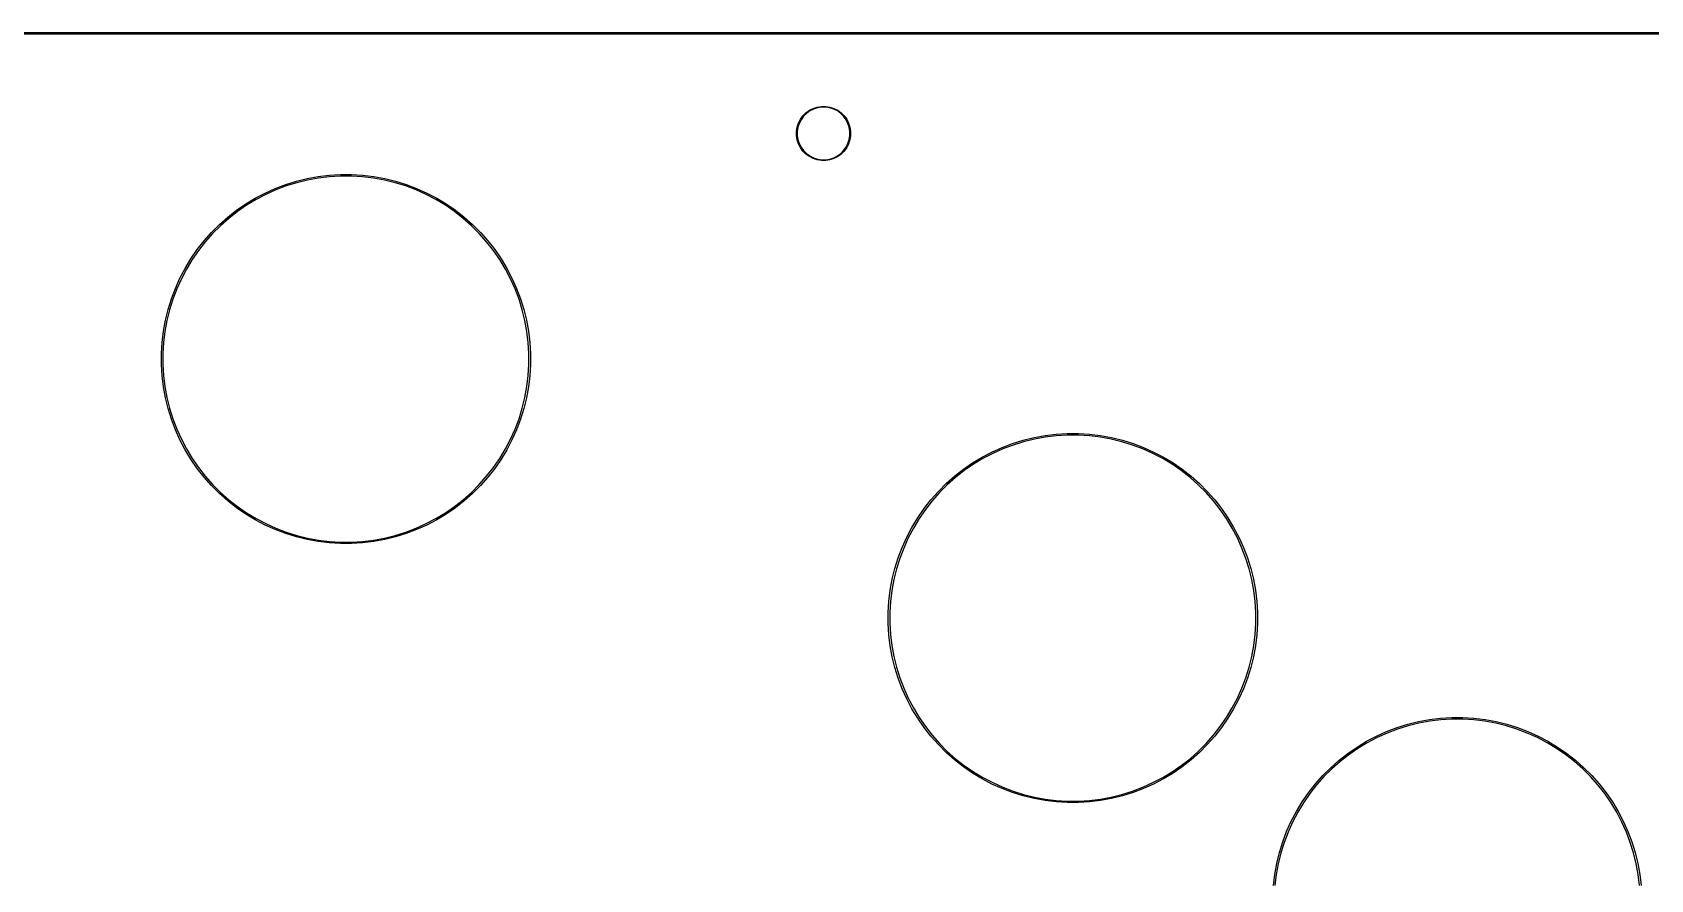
# Model space of a CAD drawing. Extents: x 50 to 347, y -240 to -30.
# Drawn here: x 150.7 to 247.5, y -80.7 to -29.9 of the extents above; entities that cross this region are included whole.
import ezdxf

# ---------------------------------------------------------------- set-up
doc = ezdxf.new("R2010")
doc.units = 0
doc.layers.add('BLACK', color=7, linetype='CONTINUOUS')

msp = doc.modelspace()

# ---------------------------------------------------------------- linework, layer by layer
at = {"layer": 'BLACK', "linetype": 'CONTINUOUS'}
for p, q in [((55, -29.95), (342, -29.95)), ((342, -30.05), (55, -30.05)), ((196.76434, -34.944647), (196.944647, -34.76434)), ((196.973957, -34.798657), (196.798657, -34.973957)), ((196.944647, -34.76434), (197.15094, -34.61446)), ((197.17452, -34.652939), (196.973957, -34.798657)), ((197.15094, -34.61446), (197.378139, -34.498696)), ((197.39541, -34.54039), (197.17452, -34.652939)), ((197.378139, -34.498696), (197.620651, -34.419899)), ((197.631187, -34.463782), (197.39541, -34.54039)), ((197.620651, -34.419899), (197.872504, -34.380009)), ((197.876045, -34.425), (197.631187, -34.463782)), ((197.872504, -34.380009), (198.127496, -34.380009)), ((198.123955, -34.425), (197.876045, -34.425)), ((198.368813, -34.463782), (198.123955, -34.425)), ((198.127496, -34.380009), (198.379349, -34.419899)), ((198.60459, -34.54039), (198.368813, -34.463782)), ((198.379349, -34.419899), (198.621861, -34.498696)), ((198.82548, -34.652939), (198.60459, -34.54039)), ((198.621861, -34.498696), (198.84906, -34.61446)), ((199.026043, -34.798657), (198.82548, -34.652939)), ((198.84906, -34.61446), (199.055353, -34.76434)), ((199.201343, -34.973957), (199.026043, -34.798657)), ((199.055353, -34.76434), (199.23566, -34.944647)), ((196.380009, -35.872504), (196.419899, -35.620651)), ((196.419899, -35.620651), (196.498696, -35.378139)), ((196.463782, -35.631187), (196.425, -35.876045)), ((196.54039, -35.39541), (196.463782, -35.631187)), ((196.498696, -35.378139), (196.61446, -35.15094)), ((196.652939, -35.17452), (196.54039, -35.39541)), ((196.61446, -35.15094), (196.76434, -34.944647)), ((196.798657, -34.973957), (196.652939, -35.17452)), ((199.347061, -35.17452), (199.201343, -34.973957)), ((199.23566, -34.944647), (199.38554, -35.15094)), ((199.45961, -35.39541), (199.347061, -35.17452)), ((199.38554, -35.15094), (199.501304, -35.378139)), ((199.536218, -35.631187), (199.45961, -35.39541)), ((199.501304, -35.378139), (199.580101, -35.620651)), ((199.575, -35.876045), (199.536218, -35.631187)), ((199.580101, -35.620651), (199.619991, -35.872504)), ((196.380009, -35.876045), (196.380009, -35.872504)), ((196.380009, -36.127496), (196.380009, -35.876045)), ((196.419899, -36.379349), (196.380009, -36.127496)), ((196.498696, -36.621861), (196.419899, -36.379349)), ((196.425, -35.876045), (196.425, -36.123955)), ((196.425, -36.123955), (196.463782, -36.368813)), ((196.463782, -36.368813), (196.54039, -36.60459)), ((196.61446, -36.84906), (196.498696, -36.621861)), ((196.54039, -36.60459), (196.652939, -36.82548)), ((199.347061, -36.82548), (199.45961, -36.60459)), ((199.501304, -36.621861), (199.38554, -36.84906)), ((199.45961, -36.60459), (199.536218, -36.368813)), ((199.580101, -36.379349), (199.501304, -36.621861)), ((199.536218, -36.368813), (199.575, -36.123955)), ((199.575, -36.123955), (199.575, -35.876045)), ((199.619991, -36.127496), (199.580101, -36.379349)), ((199.619991, -35.872504), (199.619991, -36.127496)), ((196.76434, -37.055353), (196.61446, -36.84906)), ((196.652939, -36.82548), (196.798657, -37.026043)), ((196.944647, -37.23566), (196.76434, -37.055353)), ((196.798657, -37.026043), (196.973957, -37.201343)), ((197.15094, -37.38554), (196.944647, -37.23566)), ((196.973957, -37.201343), (197.17452, -37.347061)), ((197.378139, -37.501304), (197.15094, -37.38554)), ((197.17452, -37.347061), (197.39541, -37.45961)), ((197.620651, -37.580101), (197.378139, -37.501304)), ((197.39541, -37.45961), (197.631187, -37.536218)), ((197.872504, -37.619991), (197.620651, -37.580101)), ((197.631187, -37.536218), (197.876045, -37.575)), ((198.127496, -37.619991), (197.872504, -37.619991)), ((197.876045, -37.575), (198.123955, -37.575)), ((198.123955, -37.575), (198.368813, -37.536218)), ((198.379349, -37.580101), (198.127496, -37.619991)), ((198.368813, -37.536218), (198.60459, -37.45961)), ((198.621861, -37.501304), (198.379349, -37.580101)), ((198.60459, -37.45961), (198.82548, -37.347061)), ((198.84906, -37.38554), (198.621861, -37.501304)), ((198.82548, -37.347061), (199.026043, -37.201343)), ((199.055353, -37.23566), (198.84906, -37.38554)), ((199.026043, -37.201343), (199.201343, -37.026043)), ((199.23566, -37.055353), (199.055353, -37.23566)), ((199.201343, -37.026043), (199.347061, -36.82548)), ((199.38554, -36.84906), (199.23566, -37.055353)), ((166.452189, -38.855324), (167.10028, -38.695584)), ((167.10028, -38.695584), (167.756833, -38.575266)), ((167.771128, -38.669186), (167.120219, -38.78847)), ((167.756833, -38.575266), (168.419453, -38.494809)), ((168.428051, -38.589421), (167.771128, -38.669186)), ((168.419453, -38.494809), (169.085723, -38.454507)), ((169.088592, -38.549466), (168.428051, -38.589421)), ((169.085723, -38.454507), (169.753209, -38.454507)), ((169.75034, -38.549466), (169.088592, -38.549466)), ((170.410881, -38.589421), (169.75034, -38.549466)), ((169.753209, -38.454507), (170.419479, -38.494809)), ((171.067804, -38.669186), (170.410881, -38.589421)), ((170.419479, -38.494809), (171.082099, -38.575266)), ((171.718713, -38.78847), (171.067804, -38.669186)), ((171.082099, -38.575266), (171.738652, -38.695584)), ((171.738652, -38.695584), (172.386743, -38.855324)), ((163.991103, -39.874739), (164.582133, -39.564542)), ((164.623722, -39.649958), (164.037773, -39.957487)), ((164.582133, -39.564542), (165.190814, -39.290597)), ((165.22717, -39.378368), (164.623722, -39.649958)), ((165.190814, -39.290597), (165.814925, -39.053903)), ((165.845915, -39.143708), (165.22717, -39.378368)), ((165.814925, -39.053903), (166.452189, -38.855324)), ((166.4777, -38.946836), (165.845915, -39.143708)), ((167.120219, -38.78847), (166.4777, -38.946836)), ((172.361232, -38.946836), (171.718713, -38.78847)), ((172.993017, -39.143708), (172.361232, -38.946836)), ((172.386743, -38.855324), (173.024007, -39.053903)), ((173.611762, -39.378368), (172.993017, -39.143708)), ((173.024007, -39.053903), (173.648118, -39.290597)), ((174.21521, -39.649958), (173.611762, -39.378368)), ((173.648118, -39.290597), (174.256799, -39.564542)), ((174.801159, -39.957487), (174.21521, -39.649958)), ((174.256799, -39.564542), (174.847829, -39.874739)), ((162.345114, -41.010883), (162.870549, -40.599231)), ((162.870549, -40.599231), (163.41988, -40.220055)), ((163.471461, -40.299835), (162.926853, -40.67575)), ((163.41988, -40.220055), (163.991103, -39.874739)), ((164.037773, -39.957487), (163.471461, -40.299835)), ((175.367471, -40.299835), (174.801159, -39.957487)), ((174.847829, -39.874739), (175.419052, -40.220055)), ((175.912079, -40.67575), (175.367471, -40.299835)), ((175.419052, -40.220055), (175.968383, -40.599231)), ((175.968383, -40.599231), (176.493818, -41.010883)), ((161.373508, -41.925493), (161.845493, -41.453508)), ((161.91061, -41.522683), (161.442683, -41.99061)), ((161.845493, -41.453508), (162.345114, -41.010883)), ((162.405936, -41.083863), (161.91061, -41.522683)), ((162.926853, -40.67575), (162.405936, -41.083863)), ((176.432996, -41.083863), (175.912079, -40.67575)), ((176.928322, -41.522683), (176.432996, -41.083863)), ((176.493818, -41.010883), (176.993439, -41.453508)), ((177.396249, -41.99061), (176.928322, -41.522683)), ((176.993439, -41.453508), (177.465424, -41.925493)), ((160.519231, -42.950549), (160.930883, -42.425114)), ((161.003863, -42.485936), (160.59575, -43.006853)), ((160.930883, -42.425114), (161.373508, -41.925493)), ((161.442683, -41.99061), (161.003863, -42.485936)), ((177.835069, -42.485936), (177.396249, -41.99061)), ((177.465424, -41.925493), (177.908049, -42.425114)), ((178.243182, -43.006853), (177.835069, -42.485936)), ((177.908049, -42.425114), (178.319701, -42.950549)), ((159.794739, -44.071103), (160.140055, -43.49988)), ((160.219835, -43.551461), (159.877487, -44.117773)), ((160.140055, -43.49988), (160.519231, -42.950549)), ((160.59575, -43.006853), (160.219835, -43.551461)), ((178.619097, -43.551461), (178.243182, -43.006853)), ((178.319701, -42.950549), (178.698877, -43.49988)), ((178.961445, -44.117773), (178.619097, -43.551461)), ((178.698877, -43.49988), (179.044193, -44.071103)), ((159.484542, -44.662133), (159.794739, -44.071103)), ((159.877487, -44.117773), (159.569958, -44.703722)), ((179.268974, -44.703722), (178.961445, -44.117773)), ((179.044193, -44.071103), (179.35439, -44.662133)), ((158.973903, -45.894925), (159.210597, -45.270814)), ((159.298368, -45.30717), (159.063708, -45.925915)), ((159.210597, -45.270814), (159.484542, -44.662133)), ((159.569958, -44.703722), (159.298368, -45.30717)), ((179.540564, -45.30717), (179.268974, -44.703722)), ((179.35439, -44.662133), (179.628335, -45.270814)), ((179.775224, -45.925915), (179.540564, -45.30717)), ((179.628335, -45.270814), (179.865029, -45.894925)), ((158.775324, -46.532189), (158.973903, -45.894925)), ((159.063708, -45.925915), (158.866836, -46.5577)), ((179.972096, -46.5577), (179.775224, -45.925915)), ((179.865029, -45.894925), (180.063608, -46.532189)), ((158.495266, -47.836833), (158.615584, -47.18028)), ((158.70847, -47.200219), (158.589186, -47.851128)), ((158.615584, -47.18028), (158.775324, -46.532189)), ((158.866836, -46.5577), (158.70847, -47.200219)), ((180.130462, -47.200219), (179.972096, -46.5577)), ((180.063608, -46.532189), (180.223348, -47.18028)), ((180.249746, -47.851128), (180.130462, -47.200219)), ((180.223348, -47.18028), (180.343666, -47.836833)), ((158.414809, -48.499453), (158.495266, -47.836833)), ((158.589186, -47.851128), (158.509421, -48.508051)), ((180.329511, -48.508051), (180.249746, -47.851128)), ((180.343666, -47.836833), (180.424123, -48.499453)), ((158.374507, -49.165723), (158.414809, -48.499453)), ((158.374507, -49.168592), (158.374507, -49.165723)), ((158.374507, -49.833209), (158.374507, -49.168592)), ((158.509421, -48.508051), (158.469466, -49.168592)), ((158.469466, -49.168592), (158.469466, -49.83034)), ((180.369466, -49.168592), (180.329511, -48.508051)), ((180.369466, -49.83034), (180.369466, -49.168592)), ((180.424123, -48.499453), (180.464425, -49.165723)), ((180.464425, -49.165723), (180.464425, -49.833209)), ((158.414809, -50.499479), (158.374507, -49.833209)), ((158.469466, -49.83034), (158.509421, -50.490881)), ((180.329511, -50.490881), (180.369466, -49.83034)), ((180.464425, -49.833209), (180.424123, -50.499479)), ((158.495266, -51.162099), (158.414809, -50.499479)), ((158.615584, -51.818652), (158.495266, -51.162099)), ((158.509421, -50.490881), (158.589186, -51.147804)), ((158.589186, -51.147804), (158.70847, -51.798713)), ((180.130462, -51.798713), (180.249746, -51.147804)), ((180.343666, -51.162099), (180.223348, -51.818652)), ((180.249746, -51.147804), (180.329511, -50.490881)), ((180.424123, -50.499479), (180.343666, -51.162099)), ((158.775324, -52.466743), (158.615584, -51.818652)), ((158.70847, -51.798713), (158.866836, -52.441232)), ((179.972096, -52.441232), (180.130462, -51.798713)), ((180.223348, -51.818652), (180.063608, -52.466743)), ((158.973903, -53.104007), (158.775324, -52.466743)), ((158.866836, -52.441232), (159.063708, -53.073017)), ((159.210597, -53.728118), (158.973903, -53.104007)), ((159.063708, -53.073017), (159.298368, -53.691762)), ((179.540564, -53.691762), (179.775224, -53.073017)), ((179.865029, -53.104007), (179.628335, -53.728118)), ((179.775224, -53.073017), (179.972096, -52.441232)), ((180.063608, -52.466743), (179.865029, -53.104007)), ((159.484542, -54.336799), (159.210597, -53.728118)), ((159.298368, -53.691762), (159.569958, -54.29521)), ((179.268974, -54.29521), (179.540564, -53.691762)), ((179.628335, -53.728118), (179.35439, -54.336799)), ((209.947189, -54.355324), (210.59528, -54.195584)), ((210.59528, -54.195584), (211.251833, -54.075266)), ((211.266128, -54.169186), (210.615219, -54.28847)), ((211.251833, -54.075266), (211.914453, -53.994809)), ((211.923051, -54.089421), (211.266128, -54.169186)), ((211.914453, -53.994809), (212.580723, -53.954507)), ((212.583592, -54.049466), (211.923051, -54.089421)), ((212.580723, -53.954507), (213.248209, -53.954507)), ((213.24534, -54.049466), (212.583592, -54.049466)), ((213.905881, -54.089421), (213.24534, -54.049466)), ((213.248209, -53.954507), (213.914479, -53.994809)), ((214.562804, -54.169186), (213.905881, -54.089421)), ((213.914479, -53.994809), (214.577099, -54.075266)), ((215.213713, -54.28847), (214.562804, -54.169186)), ((214.577099, -54.075266), (215.233652, -54.195584)), ((215.233652, -54.195584), (215.881743, -54.355324)), ((159.794739, -54.927829), (159.484542, -54.336799)), ((159.569958, -54.29521), (159.877487, -54.881159)), ((160.140055, -55.499052), (159.794739, -54.927829)), ((159.877487, -54.881159), (160.219835, -55.447471)), ((178.619097, -55.447471), (178.961445, -54.881159)), ((179.044193, -54.927829), (178.698877, -55.499052)), ((178.961445, -54.881159), (179.268974, -54.29521)), ((179.35439, -54.336799), (179.044193, -54.927829)), ((207.486103, -55.374739), (208.077133, -55.064542)), ((208.118722, -55.149958), (207.532773, -55.457487)), ((208.077133, -55.064542), (208.685814, -54.790597)), ((208.72217, -54.878368), (208.118722, -55.149958)), ((208.685814, -54.790597), (209.309925, -54.553903)), ((209.340915, -54.643708), (208.72217, -54.878368)), ((209.309925, -54.553903), (209.947189, -54.355324)), ((209.9727, -54.446836), (209.340915, -54.643708)), ((210.615219, -54.28847), (209.9727, -54.446836)), ((215.856232, -54.446836), (215.213713, -54.28847)), ((216.488017, -54.643708), (215.856232, -54.446836)), ((215.881743, -54.355324), (216.519007, -54.553903)), ((217.106762, -54.878368), (216.488017, -54.643708)), ((216.519007, -54.553903), (217.143118, -54.790597)), ((217.71021, -55.149958), (217.106762, -54.878368)), ((217.143118, -54.790597), (217.751799, -55.064542)), ((218.296159, -55.457487), (217.71021, -55.149958)), ((217.751799, -55.064542), (218.342829, -55.374739)), ((160.519231, -56.048383), (160.140055, -55.499052)), ((160.219835, -55.447471), (160.59575, -55.992079)), ((160.930883, -56.573818), (160.519231, -56.048383)), ((160.59575, -55.992079), (161.003863, -56.512996)), ((177.835069, -56.512996), (178.243182, -55.992079)), ((178.319701, -56.048383), (177.908049, -56.573818)), ((178.243182, -55.992079), (178.619097, -55.447471)), ((178.698877, -55.499052), (178.319701, -56.048383)), ((205.840114, -56.510883), (206.365549, -56.099231)), ((206.365549, -56.099231), (206.91488, -55.720055)), ((206.966461, -55.799835), (206.421853, -56.17575)), ((206.91488, -55.720055), (207.486103, -55.374739)), ((207.532773, -55.457487), (206.966461, -55.799835)), ((218.862471, -55.799835), (218.296159, -55.457487)), ((218.342829, -55.374739), (218.914052, -55.720055)), ((219.407079, -56.17575), (218.862471, -55.799835)), ((218.914052, -55.720055), (219.463383, -56.099231)), ((219.463383, -56.099231), (219.988818, -56.510883)), ((161.373508, -57.073439), (160.930883, -56.573818)), ((161.003863, -56.512996), (161.442683, -57.008322)), ((161.845493, -57.545424), (161.373508, -57.073439)), ((161.442683, -57.008322), (161.91061, -57.476249)), ((176.928322, -57.476249), (177.396249, -57.008322)), ((177.465424, -57.073439), (176.993439, -57.545424)), ((177.396249, -57.008322), (177.835069, -56.512996)), ((177.908049, -56.573818), (177.465424, -57.073439)), ((204.868508, -57.425493), (205.340493, -56.953508)), ((205.40561, -57.022683), (204.937683, -57.49061)), ((205.340493, -56.953508), (205.840114, -56.510883)), ((205.900936, -56.583863), (205.40561, -57.022683)), ((206.421853, -56.17575), (205.900936, -56.583863)), ((219.927996, -56.583863), (219.407079, -56.17575)), ((220.423322, -57.022683), (219.927996, -56.583863)), ((219.988818, -56.510883), (220.488439, -56.953508)), ((220.891249, -57.49061), (220.423322, -57.022683)), ((220.488439, -56.953508), (220.960424, -57.425493)), ((162.345114, -57.988049), (161.845493, -57.545424)), ((161.91061, -57.476249), (162.405936, -57.915069)), ((162.870549, -58.399701), (162.345114, -57.988049)), ((162.405936, -57.915069), (162.926853, -58.323182)), ((175.912079, -58.323182), (176.432996, -57.915069)), ((176.493818, -57.988049), (175.968383, -58.399701)), ((176.432996, -57.915069), (176.928322, -57.476249)), ((176.993439, -57.545424), (176.493818, -57.988049)), ((204.014231, -58.450549), (204.425883, -57.925114)), ((204.498863, -57.985936), (204.09075, -58.506853)), ((204.425883, -57.925114), (204.868508, -57.425493)), ((204.937683, -57.49061), (204.498863, -57.985936)), ((221.330069, -57.985936), (220.891249, -57.49061)), ((220.960424, -57.425493), (221.403049, -57.925114)), ((221.738182, -58.506853), (221.330069, -57.985936)), ((221.403049, -57.925114), (221.814701, -58.450549)), ((163.41988, -58.778877), (162.870549, -58.399701)), ((162.926853, -58.323182), (163.471461, -58.699097)), ((163.991103, -59.124193), (163.41988, -58.778877)), ((163.471461, -58.699097), (164.037773, -59.041445)), ((164.037773, -59.041445), (164.623722, -59.348974)), ((174.21521, -59.348974), (174.801159, -59.041445)), ((174.801159, -59.041445), (175.367471, -58.699097)), ((175.419052, -58.778877), (174.847829, -59.124193)), ((175.367471, -58.699097), (175.912079, -58.323182)), ((175.968383, -58.399701), (175.419052, -58.778877)), ((203.289739, -59.571103), (203.635055, -58.99988)), ((203.714835, -59.051461), (203.372487, -59.617773)), ((203.635055, -58.99988), (204.014231, -58.450549)), ((204.09075, -58.506853), (203.714835, -59.051461)), ((222.114097, -59.051461), (221.738182, -58.506853)), ((221.814701, -58.450549), (222.193877, -58.99988)), ((222.456445, -59.617773), (222.114097, -59.051461)), ((222.193877, -58.99988), (222.539193, -59.571103)), ((164.582133, -59.43439), (163.991103, -59.124193)), ((165.190814, -59.708335), (164.582133, -59.43439)), ((164.623722, -59.348974), (165.22717, -59.620564)), ((165.814925, -59.945029), (165.190814, -59.708335)), ((165.22717, -59.620564), (165.845915, -59.855224)), ((166.452189, -60.143608), (165.814925, -59.945029)), ((165.845915, -59.855224), (166.4777, -60.052096)), ((172.361232, -60.052096), (172.993017, -59.855224)), ((173.024007, -59.945029), (172.386743, -60.143608)), ((172.993017, -59.855224), (173.611762, -59.620564)), ((173.648118, -59.708335), (173.024007, -59.945029)), ((173.611762, -59.620564), (174.21521, -59.348974)), ((174.256799, -59.43439), (173.648118, -59.708335)), ((174.847829, -59.124193), (174.256799, -59.43439)), ((202.979542, -60.162133), (203.289739, -59.571103)), ((203.372487, -59.617773), (203.064958, -60.203722)), ((222.763974, -60.203722), (222.456445, -59.617773)), ((222.539193, -59.571103), (222.84939, -60.162133)), ((167.10028, -60.303348), (166.452189, -60.143608)), ((166.4777, -60.052096), (167.120219, -60.210462)), ((167.756833, -60.423666), (167.10028, -60.303348)), ((167.120219, -60.210462), (167.771128, -60.329746)), ((168.419453, -60.504123), (167.756833, -60.423666)), ((167.771128, -60.329746), (168.428051, -60.409511)), ((169.085723, -60.544425), (168.419453, -60.504123)), ((168.428051, -60.409511), (169.088592, -60.449466)), ((169.753209, -60.544425), (169.085723, -60.544425)), ((169.088592, -60.449466), (169.75034, -60.449466)), ((169.75034, -60.449466), (170.410881, -60.409511)), ((170.419479, -60.504123), (169.753209, -60.544425)), ((170.410881, -60.409511), (171.067804, -60.329746)), ((171.082099, -60.423666), (170.419479, -60.504123)), ((171.067804, -60.329746), (171.718713, -60.210462)), ((171.738652, -60.303348), (171.082099, -60.423666)), ((171.718713, -60.210462), (172.361232, -60.052096)), ((172.386743, -60.143608), (171.738652, -60.303348)), ((202.468903, -61.394925), (202.705597, -60.770814)), ((202.793368, -60.80717), (202.558708, -61.425915)), ((202.705597, -60.770814), (202.979542, -60.162133)), ((203.064958, -60.203722), (202.793368, -60.80717)), ((223.035564, -60.80717), (222.763974, -60.203722)), ((222.84939, -60.162133), (223.123335, -60.770814)), ((223.270224, -61.425915), (223.035564, -60.80717)), ((223.123335, -60.770814), (223.360029, -61.394925)), ((202.270324, -62.032189), (202.468903, -61.394925)), ((202.558708, -61.425915), (202.361836, -62.0577)), ((223.467096, -62.0577), (223.270224, -61.425915)), ((223.360029, -61.394925), (223.558608, -62.032189)), ((201.990266, -63.336833), (202.110584, -62.68028)), ((202.20347, -62.700219), (202.084186, -63.351128)), ((202.110584, -62.68028), (202.270324, -62.032189)), ((202.361836, -62.0577), (202.20347, -62.700219)), ((223.625462, -62.700219), (223.467096, -62.0577)), ((223.558608, -62.032189), (223.718348, -62.68028)), ((223.744746, -63.351128), (223.625462, -62.700219)), ((223.718348, -62.68028), (223.838666, -63.336833)), ((201.909809, -63.999453), (201.990266, -63.336833)), ((202.084186, -63.351128), (202.004421, -64.008051)), ((223.824511, -64.008051), (223.744746, -63.351128)), ((223.838666, -63.336833), (223.919123, -63.999453)), ((201.869507, -64.665723), (201.909809, -63.999453)), ((201.869507, -64.668592), (201.869507, -64.665723)), ((201.869507, -65.333209), (201.869507, -64.668592)), ((202.004421, -64.008051), (201.964466, -64.668592)), ((201.964466, -64.668592), (201.964466, -65.33034)), ((223.864466, -64.668592), (223.824511, -64.008051)), ((223.864466, -65.33034), (223.864466, -64.668592)), ((223.919123, -63.999453), (223.959425, -64.665723)), ((223.959425, -64.665723), (223.959425, -65.333209)), ((201.909809, -65.999479), (201.869507, -65.333209)), ((201.964466, -65.33034), (202.004421, -65.990881)), ((223.824511, -65.990881), (223.864466, -65.33034)), ((223.959425, -65.333209), (223.919123, -65.999479)), ((201.990266, -66.662099), (201.909809, -65.999479)), ((202.110584, -67.318652), (201.990266, -66.662099)), ((202.004421, -65.990881), (202.084186, -66.647804)), ((202.084186, -66.647804), (202.20347, -67.298713)), ((223.625462, -67.298713), (223.744746, -66.647804)), ((223.838666, -66.662099), (223.718348, -67.318652)), ((223.744746, -66.647804), (223.824511, -65.990881)), ((223.919123, -65.999479), (223.838666, -66.662099)), ((202.270324, -67.966743), (202.110584, -67.318652)), ((202.20347, -67.298713), (202.361836, -67.941232)), ((223.467096, -67.941232), (223.625462, -67.298713)), ((223.718348, -67.318652), (223.558608, -67.966743)), ((202.468903, -68.604007), (202.270324, -67.966743)), ((202.361836, -67.941232), (202.558708, -68.573017)), ((202.705597, -69.228118), (202.468903, -68.604007)), ((202.558708, -68.573017), (202.793368, -69.191762)), ((223.035564, -69.191762), (223.270224, -68.573017)), ((223.360029, -68.604007), (223.123335, -69.228118)), ((223.270224, -68.573017), (223.467096, -67.941232)), ((223.558608, -67.966743), (223.360029, -68.604007)), ((202.979542, -69.836799), (202.705597, -69.228118)), ((202.793368, -69.191762), (203.064958, -69.79521)), ((222.763974, -69.79521), (223.035564, -69.191762)), ((223.123335, -69.228118), (222.84939, -69.836799)), ((203.289739, -70.427829), (202.979542, -69.836799)), ((203.064958, -69.79521), (203.372487, -70.381159)), ((203.635055, -70.999052), (203.289739, -70.427829)), ((203.372487, -70.381159), (203.714835, -70.947471)), ((222.114097, -70.947471), (222.456445, -70.381159)), ((222.539193, -70.427829), (222.193877, -70.999052)), ((222.456445, -70.381159), (222.763974, -69.79521)), ((222.84939, -69.836799), (222.539193, -70.427829)), ((204.014231, -71.548383), (203.635055, -70.999052)), ((203.714835, -70.947471), (204.09075, -71.492079)), ((204.425883, -72.073818), (204.014231, -71.548383)), ((204.09075, -71.492079), (204.498863, -72.012996)), ((221.330069, -72.012996), (221.738182, -71.492079)), ((221.814701, -71.548383), (221.403049, -72.073818)), ((221.738182, -71.492079), (222.114097, -70.947471)), ((222.193877, -70.999052), (221.814701, -71.548383)), ((231.690814, -71.790597), (232.314925, -71.553903)), ((232.345915, -71.643708), (231.72717, -71.878368)), ((232.314925, -71.553903), (232.952189, -71.355324)), ((232.9777, -71.446836), (232.345915, -71.643708)), ((232.952189, -71.355324), (233.60028, -71.195584)), ((233.620219, -71.28847), (232.9777, -71.446836)), ((233.60028, -71.195584), (234.256833, -71.075266)), ((234.271128, -71.169186), (233.620219, -71.28847)), ((234.256833, -71.075266), (234.919453, -70.994809)), ((234.928051, -71.089421), (234.271128, -71.169186)), ((234.919453, -70.994809), (235.585723, -70.954507)), ((235.588592, -71.049466), (234.928051, -71.089421)), ((235.585723, -70.954507), (236.253209, -70.954507)), ((236.25034, -71.049466), (235.588592, -71.049466)), ((236.910881, -71.089421), (236.25034, -71.049466)), ((236.253209, -70.954507), (236.919479, -70.994809)), ((237.567804, -71.169186), (236.910881, -71.089421)), ((236.919479, -70.994809), (237.582099, -71.075266)), ((238.218713, -71.28847), (237.567804, -71.169186)), ((237.582099, -71.075266), (238.238652, -71.195584)), ((238.861232, -71.446836), (238.218713, -71.28847)), ((238.238652, -71.195584), (238.886743, -71.355324)), ((239.493017, -71.643708), (238.861232, -71.446836)), ((238.886743, -71.355324), (239.524007, -71.553903)), ((240.111762, -71.878368), (239.493017, -71.643708)), ((239.524007, -71.553903), (240.148118, -71.790597)), ((204.868508, -72.573439), (204.425883, -72.073818)), ((204.498863, -72.012996), (204.937683, -72.508322)), ((205.340493, -73.045424), (204.868508, -72.573439)), ((204.937683, -72.508322), (205.40561, -72.976249)), ((220.423322, -72.976249), (220.891249, -72.508322)), ((220.960424, -72.573439), (220.488439, -73.045424)), ((220.891249, -72.508322), (221.330069, -72.012996)), ((221.403049, -72.073818), (220.960424, -72.573439)), ((229.91988, -72.720055), (230.491103, -72.374739)), ((230.537773, -72.457487), (229.971461, -72.799835)), ((230.491103, -72.374739), (231.082133, -72.064542)), ((231.123722, -72.149958), (230.537773, -72.457487)), ((231.082133, -72.064542), (231.690814, -71.790597)), ((231.72717, -71.878368), (231.123722, -72.149958)), ((240.71521, -72.149958), (240.111762, -71.878368)), ((240.148118, -71.790597), (240.756799, -72.064542)), ((241.301159, -72.457487), (240.71521, -72.149958)), ((240.756799, -72.064542), (241.347829, -72.374739)), ((241.867471, -72.799835), (241.301159, -72.457487)), ((241.347829, -72.374739), (241.919052, -72.720055)), ((205.840114, -73.488049), (205.340493, -73.045424)), ((205.40561, -72.976249), (205.900936, -73.415069)), ((206.365549, -73.899701), (205.840114, -73.488049)), ((205.900936, -73.415069), (206.421853, -73.823182)), ((219.407079, -73.823182), (219.927996, -73.415069)), ((219.988818, -73.488049), (219.463383, -73.899701)), ((219.927996, -73.415069), (220.423322, -72.976249)), ((220.488439, -73.045424), (219.988818, -73.488049)), ((228.345493, -73.953508), (228.845114, -73.510883)), ((228.905936, -73.583863), (228.41061, -74.022683)), ((228.845114, -73.510883), (229.370549, -73.099231)), ((229.426853, -73.17575), (228.905936, -73.583863)), ((229.370549, -73.099231), (229.91988, -72.720055)), ((229.971461, -72.799835), (229.426853, -73.17575)), ((242.412079, -73.17575), (241.867471, -72.799835)), ((241.919052, -72.720055), (242.468383, -73.099231)), ((242.932996, -73.583863), (242.412079, -73.17575)), ((242.468383, -73.099231), (242.993818, -73.510883)), ((243.428322, -74.022683), (242.932996, -73.583863)), ((242.993818, -73.510883), (243.493439, -73.953508)), ((206.91488, -74.278877), (206.365549, -73.899701)), ((206.421853, -73.823182), (206.966461, -74.199097)), ((207.486103, -74.624193), (206.91488, -74.278877)), ((206.966461, -74.199097), (207.532773, -74.541445)), ((207.532773, -74.541445), (208.118722, -74.848974)), ((217.71021, -74.848974), (218.296159, -74.541445)), ((218.296159, -74.541445), (218.862471, -74.199097)), ((218.914052, -74.278877), (218.342829, -74.624193)), ((218.862471, -74.199097), (219.407079, -73.823182)), ((219.463383, -73.899701), (218.914052, -74.278877)), ((227.430883, -74.925114), (227.873508, -74.425493)), ((227.942683, -74.49061), (227.503863, -74.985936)), ((227.873508, -74.425493), (228.345493, -73.953508)), ((228.41061, -74.022683), (227.942683, -74.49061)), ((243.896249, -74.49061), (243.428322, -74.022683)), ((243.493439, -73.953508), (243.965424, -74.425493)), ((244.335069, -74.985936), (243.896249, -74.49061)), ((243.965424, -74.425493), (244.408049, -74.925114)), ((208.077133, -74.93439), (207.486103, -74.624193)), ((208.685814, -75.208335), (208.077133, -74.93439)), ((208.118722, -74.848974), (208.72217, -75.120564)), ((209.309925, -75.445029), (208.685814, -75.208335)), ((208.72217, -75.120564), (209.340915, -75.355224)), ((209.947189, -75.643608), (209.309925, -75.445029)), ((209.340915, -75.355224), (209.9727, -75.552096)), ((215.856232, -75.552096), (216.488017, -75.355224)), ((216.519007, -75.445029), (215.881743, -75.643608)), ((216.488017, -75.355224), (217.106762, -75.120564)), ((217.143118, -75.208335), (216.519007, -75.445029)), ((217.106762, -75.120564), (217.71021, -74.848974)), ((217.751799, -74.93439), (217.143118, -75.208335)), ((218.342829, -74.624193), (217.751799, -74.93439)), ((226.640055, -75.99988), (227.019231, -75.450549)), ((227.09575, -75.506853), (226.719835, -76.051461)), ((227.019231, -75.450549), (227.430883, -74.925114)), ((227.503863, -74.985936), (227.09575, -75.506853)), ((244.743182, -75.506853), (244.335069, -74.985936)), ((244.408049, -74.925114), (244.819701, -75.450549)), ((245.119097, -76.051461), (244.743182, -75.506853)), ((244.819701, -75.450549), (245.198877, -75.99988)), ((210.59528, -75.803348), (209.947189, -75.643608)), ((209.9727, -75.552096), (210.615219, -75.710462)), ((211.251833, -75.923666), (210.59528, -75.803348)), ((210.615219, -75.710462), (211.266128, -75.829746)), ((211.914453, -76.004123), (211.251833, -75.923666)), ((211.266128, -75.829746), (211.923051, -75.909511)), ((212.580723, -76.044425), (211.914453, -76.004123)), ((211.923051, -75.909511), (212.583592, -75.949466)), ((213.248209, -76.044425), (212.580723, -76.044425)), ((212.583592, -75.949466), (213.24534, -75.949466)), ((213.24534, -75.949466), (213.905881, -75.909511)), ((213.914479, -76.004123), (213.248209, -76.044425)), ((213.905881, -75.909511), (214.562804, -75.829746)), ((214.577099, -75.923666), (213.914479, -76.004123)), ((214.562804, -75.829746), (215.213713, -75.710462)), ((215.233652, -75.803348), (214.577099, -75.923666)), ((215.213713, -75.710462), (215.856232, -75.552096)), ((215.881743, -75.643608), (215.233652, -75.803348)), ((226.294739, -76.571103), (226.640055, -75.99988)), ((226.719835, -76.051461), (226.377487, -76.617773)), ((245.461445, -76.617773), (245.119097, -76.051461)), ((245.198877, -75.99988), (245.544193, -76.571103)), ((225.710597, -77.770814), (225.984542, -77.162133)), ((226.069958, -77.203722), (225.798368, -77.80717)), ((225.984542, -77.162133), (226.294739, -76.571103)), ((226.377487, -76.617773), (226.069958, -77.203722)), ((245.768974, -77.203722), (245.461445, -76.617773)), ((245.544193, -76.571103), (245.85439, -77.162133)), ((246.040564, -77.80717), (245.768974, -77.203722)), ((245.85439, -77.162133), (246.128335, -77.770814)), ((225.275324, -79.032189), (225.473903, -78.394925)), ((225.563708, -78.425915), (225.366836, -79.0577)), ((225.473903, -78.394925), (225.710597, -77.770814)), ((225.798368, -77.80717), (225.563708, -78.425915)), ((246.275224, -78.425915), (246.040564, -77.80717)), ((246.128335, -77.770814), (246.365029, -78.394925)), ((246.472096, -79.0577), (246.275224, -78.425915)), ((246.365029, -78.394925), (246.563608, -79.032189)), ((225.115584, -79.68028), (225.275324, -79.032189)), ((225.366836, -79.0577), (225.20847, -79.700219)), ((246.630462, -79.700219), (246.472096, -79.0577)), ((246.563608, -79.032189), (246.723348, -79.68028)), ((224.914809, -80.999453), (224.995266, -80.336833)), ((224.995266, -80.336833), (225.115584, -79.68028)), ((225.089186, -80.351128), (225.009421, -81.008051)), ((225.20847, -79.700219), (225.089186, -80.351128)), ((246.749746, -80.351128), (246.630462, -79.700219)), ((246.723348, -79.68028), (246.843666, -80.336833)), ((246.829511, -81.008051), (246.749746, -80.351128)), ((246.843666, -80.336833), (246.924123, -80.999453))]:
    msp.add_line(p, q, dxfattribs=at)

doc.saveas('drawing.dxf')
